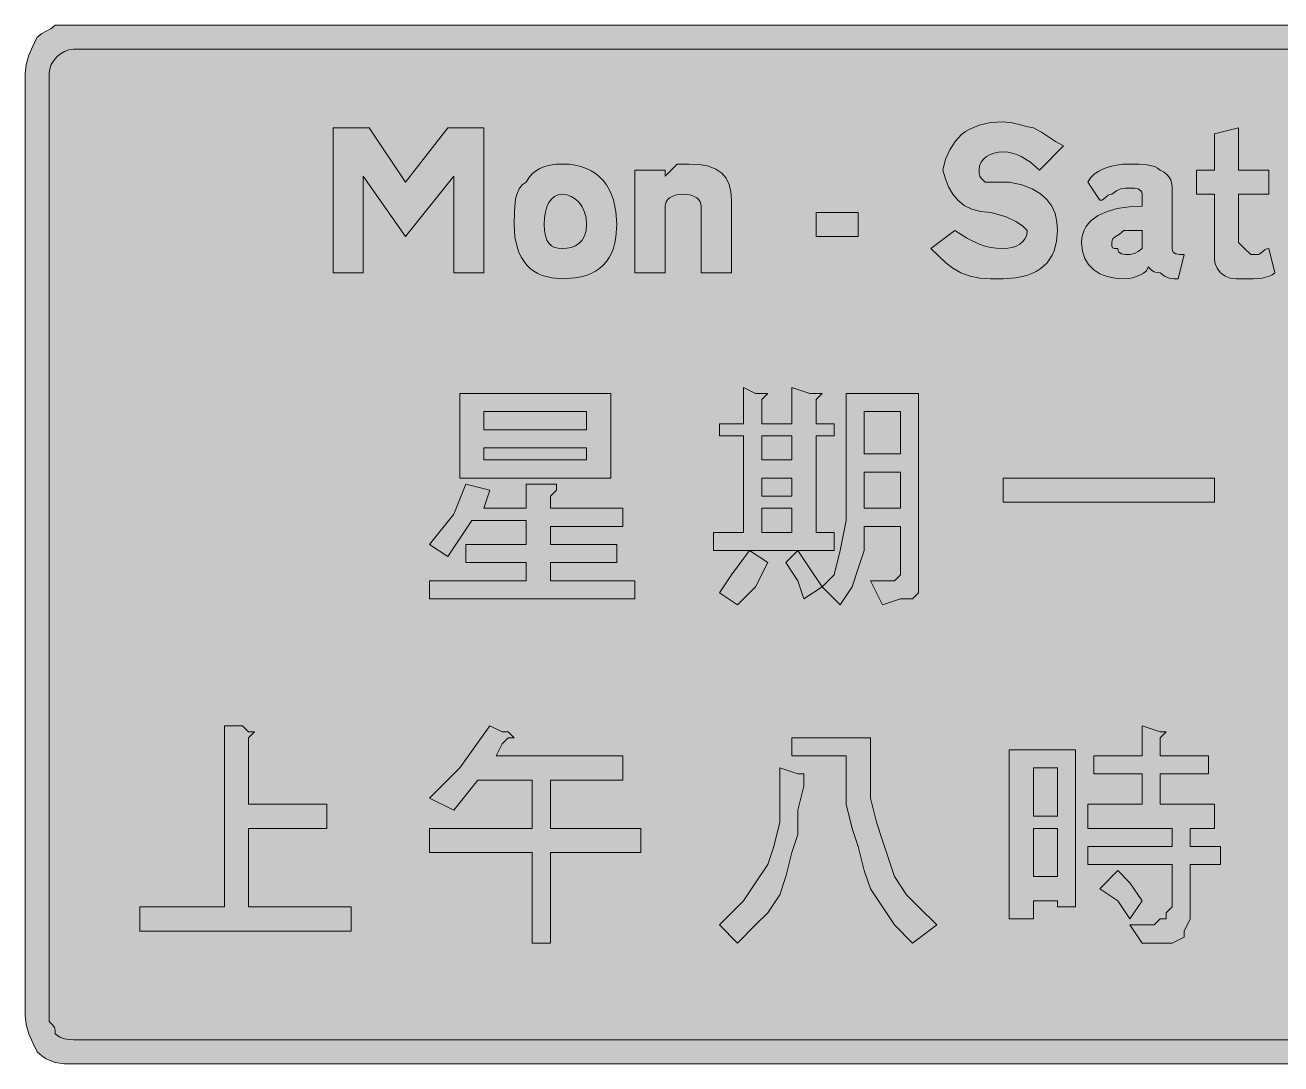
# Model space of a CAD drawing. Header units: metres. Extents: x 13 to 556, y 31 to 238.
# Drawn here: x 12.7 to 262.3, y 31.4 to 237.8 of the extents above; entities that cross this region are included whole.
import ezdxf

# ---------------------------------------------------------------- set-up
doc = ezdxf.new("R2010")
doc.units = ezdxf.units.M
doc.layers.add('FILL_BLACK_000000', color=7, linetype='Continuous', true_color=0x000000)
doc.layers.add('FILL_WHITE_FFFFFF', color=7, linetype='Continuous', true_color=0xffffff)

msp = doc.modelspace()

# ---------------------------------------------------------------- hatches: boundary and pattern name
at = {"layer": 'FILL_BLACK_000000', "true_color": 0x000000}
h = msp.add_hatch(color=7, dxfattribs=at)
h.dxf.hatch_style = 1
h.paths.add_polyline_path([(547.46, 237.63), (549.54, 237.09), (551.4, 236.32), (552.13, 235.89), (552.69, 235.44), (554.27, 233.64), (555.39, 231.84), (555.78, 230.94), (556.06, 230.04), (556.23, 229.14), (556.29, 228.24), (556.29, 41.04), (556.27, 40.14), (556.14, 39.24), (555.78, 38.34), (555.09, 37.44), (554.88, 36.54), (554.34, 35.64), (552.69, 33.84), (551.79, 33.13), (550.89, 32.64), (549.99, 32.15), (549.09, 31.44), (545.49, 31.44), (22.29, 31.44), (20.49, 31.48), (18.69, 31.74), (17.79, 32.03), (16.89, 32.45), (15.99, 33.05), (15.09, 33.84), (14.21, 35.64), (13.44, 37.44), (12.9, 39.24), (12.69, 41.04), (12.69, 228.24), (12.9, 230.04), (13.44, 231.84), (14.21, 233.64), (15.09, 235.44), (15.99, 236.15), (16.89, 236.64), (17.79, 237.13), (18.69, 237.84), (22.29, 237.84), (545.49, 237.84), (547.46, 237.63)])
h.paths.add_polyline_path([(20.53, 232.63), (19.72, 232.15), (18.99, 231.54), (18.38, 230.81), (17.9, 230), (17.6, 229.14), (17.49, 228.24), (17.49, 41.04), (17.49, 39.84), (18.18, 39.13), (18.54, 38.64), (18.67, 38.15), (18.69, 37.44), (19.59, 36.75), (20.49, 36.39), (21.39, 36.26), (22.29, 36.24), (545.49, 36.24), (546.39, 36.26), (547.29, 36.39), (548.19, 36.75), (549.09, 37.44), (549.78, 38.34), (550.14, 39.24), (550.27, 40.14), (550.29, 41.04), (550.29, 228.24), (550.29, 229.44), (550.27, 230.15), (550.14, 230.64), (549.78, 231.13), (549.09, 231.84), (548.19, 232.53), (547.29, 232.89), (546.39, 233.02), (545.49, 233.04), (22.29, 233.04), (21.39, 232.93), (20.53, 232.63)], flags=16)
h = msp.add_hatch(color=7, dxfattribs=at)
h.dxf.hatch_style = 1
h.paths.add_polyline_path([(79.89, 207.84), (79.89, 188.64), (73.89, 188.64), (73.89, 217.44), (81.09, 217.44), (88.29, 206.64), (96.69, 217.44), (103.89, 217.44), (103.89, 188.64), (97.89, 188.64), (97.89, 207.84), (88.29, 195.84), (79.89, 207.84)])
h = msp.add_hatch(color=7, dxfattribs=at)
h.dxf.hatch_style = 1
h.paths.add_polyline_path([(202.31, 208.33), (202.44, 207.84), (202.8, 207.35), (203.49, 206.64), (208.29, 206.64), (210.77, 206.08), (212.83, 205.31), (214.49, 204.34), (215.79, 203.19), (216.75, 201.87), (217.4, 200.4), (217.77, 198.78), (217.89, 197.04), (217.72, 194.9), (217.22, 193.01), (216.84, 192.15), (216.37, 191.37), (215.82, 190.64), (215.19, 189.99), (214.47, 189.41), (213.67, 188.9), (212.79, 188.46), (211.81, 188.1), (209.62, 187.61), (207.09, 187.44), (204.6, 187.46), (202.44, 187.59), (200.51, 187.95), (198.69, 188.64), (197.08, 189.56), (195.69, 190.59), (192.69, 193.44), (197.49, 197.04), (200, 195.46), (202.29, 194.34), (203.42, 193.95), (204.58, 193.66), (205.79, 193.5), (207.09, 193.44), (207.99, 193.5), (208.85, 193.66), (209.66, 193.95), (210.39, 194.34), (211, 194.85), (211.48, 195.46), (211.78, 196.2), (211.89, 197.04), (210.93, 197.94), (209.64, 198.84), (207.67, 199.74), (204.69, 200.64), (202.6, 200.8), (200.83, 201.28), (199.33, 202.03), (198.09, 203.04), (197.07, 204.27), (196.25, 205.7), (195.6, 207.3), (195.09, 209.04), (195.65, 211.18), (196.46, 213.07), (197.52, 214.71), (198.84, 216.09), (199.61, 216.67), (200.45, 217.18), (202.35, 217.98), (204.56, 218.47), (207.09, 218.64), (208.87, 218.45), (210.54, 218.04), (211.98, 217.63), (213.09, 217.44), (214.7, 216.54), (216.09, 215.64), (217.48, 214.74), (219.09, 213.84), (214.29, 209.04), (212.49, 210.61), (210.69, 211.74), (209.79, 212.13), (208.89, 212.41), (207.99, 212.58), (207.09, 212.64), (206.19, 212.58), (205.33, 212.41), (204.52, 212.13), (203.79, 211.74), (203.18, 211.23), (202.7, 210.61), (202.4, 209.88), (202.29, 209.04), (202.31, 208.33)])
h = msp.add_hatch(color=7, dxfattribs=at)
h.dxf.hatch_style = 1
h.paths.add_polyline_path([(259.89, 209.04), (259.89, 204.24), (253.89, 204.24), (253.89, 194.64), (255.09, 193.44), (256.29, 192.24), (257.49, 192.24), (257.89, 192.29), (258.2, 192.43), (258.69, 192.84), (259.18, 193.25), (259.49, 193.39), (259.89, 193.44), (261.09, 188.64), (260.59, 188.24), (259.98, 187.95), (258.54, 187.59), (256.87, 187.46), (255.09, 187.44), (253.5, 187.46), (252.24, 187.59), (251.21, 187.95), (250.29, 188.64), (249.6, 189.54), (249.24, 190.44), (249.11, 191.34), (249.09, 192.24), (249.09, 204.24), (245.49, 204.24), (245.49, 209.04), (249.09, 209.04), (249.09, 216.24), (253.89, 217.44), (253.89, 209.04), (259.89, 209.04)])
h = msp.add_hatch(color=7, dxfattribs=at)
h.dxf.hatch_style = 1
h.paths.add_polyline_path([(129.91, 194.57), (129.61, 193.51), (129.24, 192.54), (128.77, 191.66), (128.22, 190.86), (127.59, 190.14), (126.87, 189.51), (126.07, 188.96), (125.19, 188.49), (124.22, 188.11), (123.16, 187.82), (122.02, 187.61), (119.49, 187.44), (117.35, 187.61), (115.46, 188.11), (114.6, 188.49), (113.82, 188.96), (113.09, 189.51), (112.44, 190.14), (111.86, 190.86), (111.35, 191.66), (110.91, 192.54), (110.55, 193.51), (110.06, 195.71), (109.89, 198.24), (109.93, 200.9), (110.19, 203.34), (110.48, 204.4), (110.9, 205.33), (111.5, 206.08), (112.29, 206.64), (112.8, 207.48), (113.42, 208.21), (114.15, 208.83), (114.99, 209.34), (115.95, 209.73), (117.02, 210.01), (118.2, 210.18), (119.49, 210.24), (120.8, 210.18), (122.02, 210.02), (123.16, 209.75), (124.22, 209.38), (125.19, 208.91), (126.07, 208.34), (126.87, 207.68), (127.59, 206.94), (128.22, 206.11), (128.77, 205.2), (129.24, 204.21), (129.61, 203.15), (130.12, 200.82), (130.29, 198.24), (130.12, 195.71), (129.91, 194.57)])
h.paths.add_polyline_path([(123.88, 200.7), (123.4, 201.72), (122.79, 202.59), (122.06, 203.29), (121.25, 203.81), (120.39, 204.13), (119.49, 204.24), (118.65, 204.13), (117.92, 203.81), (117.3, 203.29), (116.79, 202.59), (116.4, 201.72), (116.12, 200.7), (115.95, 199.53), (115.89, 198.24), (115.95, 197), (116.12, 195.97), (116.4, 195.14), (116.79, 194.49), (117.3, 194.01), (117.92, 193.68), (118.65, 193.5), (119.49, 193.44), (120.39, 193.5), (121.25, 193.68), (122.06, 194.01), (122.79, 194.49), (123.4, 195.14), (123.88, 195.97), (124.18, 197), (124.29, 198.24), (124.18, 199.53), (123.88, 200.7)], flags=16)
h = msp.add_hatch(color=7, dxfattribs=at)
h.dxf.hatch_style = 1
h.paths.add_polyline_path([(147.09, 188.64), (147.09, 200.64), (147.09, 201.84), (147.03, 202.29), (146.86, 202.72), (146.58, 203.13), (146.19, 203.49), (145.68, 203.8), (145.07, 204.03), (144.33, 204.19), (143.49, 204.24), (142.65, 204.19), (141.91, 204.03), (141.3, 203.8), (140.79, 203.49), (140.4, 203.13), (140.11, 202.72), (139.95, 202.29), (139.89, 201.84), (139.89, 200.64), (139.89, 188.64), (133.89, 188.64), (133.89, 209.04), (139.89, 209.04), (139.89, 207.84), (142.29, 210.24), (144.69, 210.24), (146.77, 210.13), (148.53, 209.79), (149.98, 209.23), (151.14, 208.44), (152.01, 207.43), (152.62, 206.19), (152.98, 204.73), (153.09, 203.04), (153.09, 188.64), (147.09, 188.64)])
h = msp.add_hatch(color=7, dxfattribs=at)
h.dxf.hatch_style = 1
h.paths.add_polyline_path([(240.99, 187.46), (240.09, 187.59), (239.19, 187.95), (238.29, 188.64), (237.58, 188.66), (237.09, 188.79), (236.6, 189.15), (235.89, 189.84), (235.78, 189.39), (235.48, 188.96), (235, 188.55), (234.39, 188.19), (232.85, 187.65), (231.99, 187.49), (231.09, 187.44), (229.35, 187.55), (227.75, 187.89), (226.32, 188.45), (225.09, 189.24), (224.08, 190.25), (223.33, 191.49), (222.85, 192.95), (222.69, 194.64), (222.75, 195.51), (222.91, 196.33), (223.18, 197.09), (223.55, 197.79), (224.02, 198.44), (224.59, 199.03), (225.99, 200.04), (227.73, 200.83), (229.78, 201.39), (232.11, 201.73), (234.69, 201.84), (234.69, 203.04), (234.69, 204.24), (234.64, 204.64), (234.48, 204.93), (233.94, 205.29), (233.17, 205.42), (232.29, 205.44), (231.39, 205.42), (230.49, 205.29), (229.59, 204.93), (228.69, 204.24), (228.29, 204.19), (227.98, 204.05), (227.49, 203.64), (227, 203.23), (226.69, 203.09), (226.29, 203.04), (223.89, 206.64), (224.45, 207.48), (225.2, 208.21), (226.13, 208.83), (227.19, 209.34), (228.37, 209.73), (229.63, 210.01), (230.94, 210.18), (232.29, 210.24), (234.07, 210.22), (235.74, 210.09), (237.18, 209.73), (237.79, 209.44), (238.29, 209.04), (239.08, 208.59), (239.68, 208.12), (240.1, 207.63), (240.39, 207.09), (240.65, 205.83), (240.69, 204.24), (240.69, 193.44), (240.74, 193.04), (240.9, 192.75), (241.44, 192.39), (242.21, 192.26), (243.09, 192.24), (241.89, 187.44), (240.99, 187.46)])
h.paths.add_polyline_path([(228.84, 193.59), (229.2, 193.46), (229.89, 193.44), (229.94, 193.04), (230.1, 192.75), (230.64, 192.39), (231.41, 192.26), (232.29, 192.24), (233.17, 192.43), (233.94, 192.84), (234.69, 193.44), (234.69, 197.04), (231.09, 197.04), (230.21, 196.33), (229.44, 195.84), (228.9, 195.35), (228.74, 195.04), (228.69, 194.64), (228.71, 193.95), (228.84, 193.59)], flags=16)
h = msp.add_hatch(color=7, dxfattribs=at)
h.dxf.hatch_style = 1
h.paths.add_polyline_path([(178.29, 195.84), (169.89, 195.84), (169.89, 200.64), (178.29, 200.64), (178.29, 195.84)])
h = msp.add_hatch(color=7, dxfattribs=at)
h.dxf.hatch_style = 1
h.paths.add_polyline_path([(159.09, 164.64), (160.29, 164.64), (159.09, 163.44), (159.09, 158.64), (165.09, 158.64), (165.09, 165.84), (168.69, 164.64), (169.89, 164.64), (171.09, 164.64), (169.89, 163.44), (169.89, 158.64), (173.49, 158.64), (173.49, 156.24), (169.89, 156.24), (169.89, 137.04), (173.49, 137.04), (173.49, 133.44), (149.49, 133.44), (149.49, 137.04), (155.49, 137.04), (155.49, 156.24), (150.69, 156.24), (150.69, 158.64), (155.49, 158.64), (155.49, 165.84), (157.89, 164.64), (159.09, 164.64)])
h.paths.add_polyline_path([(159.09, 144.24), (165.09, 144.24), (165.09, 147.84), (159.09, 147.84), (159.09, 144.24)], flags=16)
h.paths.add_polyline_path([(159.09, 141.84), (159.09, 137.04), (165.09, 137.04), (165.09, 141.84), (159.09, 141.84)], flags=16)
h.paths.add_polyline_path([(165.09, 156.24), (159.09, 156.24), (159.09, 151.44), (165.09, 151.44), (165.09, 156.24)], flags=16)
h = msp.add_hatch(color=7, dxfattribs=at)
h.dxf.hatch_style = 1
h.paths.add_polyline_path([(99.09, 164.64), (129.09, 164.64), (129.09, 147.84), (99.09, 147.84), (99.09, 164.64)])
h.paths.add_polyline_path([(103.89, 161.04), (103.89, 157.44), (124.29, 157.44), (124.29, 161.04), (103.89, 161.04)], flags=16)
h.paths.add_polyline_path([(124.29, 153.84), (103.89, 153.84), (103.89, 151.44), (124.29, 151.44), (124.29, 153.84)], flags=16)
h = msp.add_hatch(color=7, dxfattribs=at)
h.dxf.hatch_style = 1
h.paths.add_polyline_path([(190.29, 127.44), (190.29, 125.04), (189.09, 123.84), (186.69, 123.84), (183.09, 122.64), (180.69, 127.44), (184.29, 127.44), (185.49, 127.44), (186.69, 128.64), (186.69, 138.24), (179.49, 138.24), (179.49, 133.44), (178.29, 129.84), (177.09, 126.24), (174.69, 122.64), (171.09, 126.24), (173.49, 128.64), (174.69, 133.44), (175.89, 139.44), (175.89, 145.44), (175.89, 164.64), (190.29, 164.64), (190.29, 128.64), (190.29, 127.44)])
h.paths.add_polyline_path([(179.49, 149.04), (179.49, 141.84), (186.69, 141.84), (186.69, 149.04), (179.49, 149.04)], flags=16)
h.paths.add_polyline_path([(186.69, 161.04), (179.49, 161.04), (179.49, 152.64), (186.69, 152.64), (186.69, 161.04)], flags=16)
h = msp.add_hatch(color=7, dxfattribs=at)
h.dxf.hatch_style = 1
h.paths.add_polyline_path([(249.09, 147.84), (249.09, 143.04), (207.09, 143.04), (207.09, 147.84), (249.09, 147.84)])
h = msp.add_hatch(color=7, dxfattribs=at)
h.dxf.hatch_style = 1
h.paths.add_polyline_path([(103.89, 141.84), (112.29, 141.84), (112.29, 146.64), (117.09, 146.64), (118.29, 146.64), (118.29, 145.44), (117.09, 144.24), (117.09, 141.84), (131.49, 141.84), (131.49, 138.24), (117.09, 138.24), (117.09, 134.64), (130.29, 134.64), (130.29, 131.04), (117.09, 131.04), (117.09, 127.44), (133.89, 127.44), (133.89, 123.84), (93.09, 123.84), (93.09, 127.44), (112.29, 127.44), (112.29, 131.04), (100.29, 131.04), (100.29, 134.64), (112.29, 134.64), (112.29, 139.44), (101.49, 139.44), (96.69, 132.24), (93.09, 134.64), (97.89, 140.64), (100.29, 146.64), (105.09, 145.44), (103.89, 141.84)])
h = msp.add_hatch(color=7, dxfattribs=at)
h.dxf.hatch_style = 1
h.paths.add_polyline_path([(153.09, 128.64), (156.69, 133.44), (160.29, 131.04), (157.89, 126.24), (154.29, 122.64), (150.69, 125.04), (153.09, 128.64)])
h = msp.add_hatch(color=7, dxfattribs=at)
h.dxf.hatch_style = 1
h.paths.add_polyline_path([(168.69, 129.84), (171.09, 126.24), (167.49, 123.84), (166.29, 127.44), (163.89, 131.04), (166.29, 133.44), (168.69, 129.84)])
h = msp.add_hatch(color=7, dxfattribs=at)
h.dxf.hatch_style = 1
h.paths.add_polyline_path([(57.09, 97.44), (58.29, 97.44), (57.09, 96.24), (57.09, 83.04), (72.69, 83.04), (72.69, 78.24), (57.09, 78.24), (57.09, 62.64), (77.49, 62.64), (77.49, 57.84), (35.49, 57.84), (35.49, 62.64), (52.29, 62.64), (52.29, 98.64), (55.89, 98.64), (57.09, 97.44)])
h = msp.add_hatch(color=7, dxfattribs=at)
h.dxf.hatch_style = 1
h.paths.add_polyline_path([(99.09, 90.24), (105.09, 98.64), (107.49, 97.44), (108.69, 97.44), (109.89, 96.24), (108.69, 96.24), (107.49, 95.04), (106.29, 92.64), (131.49, 92.64), (131.49, 87.84), (117.09, 87.84), (117.09, 78.24), (135.09, 78.24), (135.09, 73.44), (117.09, 73.44), (117.09, 55.44), (113.49, 55.44), (113.49, 73.44), (93.09, 73.44), (93.09, 78.24), (113.49, 78.24), (113.49, 87.84), (102.69, 87.84), (97.89, 81.84), (93.09, 84.24), (99.09, 90.24)])
h = msp.add_hatch(color=7, dxfattribs=at)
h.dxf.hatch_style = 1
h.paths.add_polyline_path([(234.69, 89.04), (225.09, 89.04), (225.09, 92.64), (234.69, 92.64), (234.69, 98.64), (238.29, 97.44), (239.49, 97.44), (238.29, 96.24), (238.29, 92.64), (247.89, 92.64), (247.89, 89.04), (238.29, 89.04), (238.29, 83.04), (249.09, 83.04), (249.09, 78.24), (244.29, 78.24), (244.29, 74.64), (250.29, 74.64), (250.29, 71.04), (244.29, 71.04), (244.29, 60.24), (243.09, 57.84), (243.09, 56.64), (240.69, 55.44), (238.29, 55.44), (234.69, 55.44), (232.29, 59.04), (237.09, 59.04), (238.29, 60.24), (239.49, 60.24), (239.49, 61.44), (240.69, 62.64), (240.69, 71.04), (223.89, 71.04), (223.89, 74.64), (240.69, 74.64), (240.69, 78.24), (223.89, 78.24), (223.89, 83.04), (234.69, 83.04), (234.69, 89.04)])
h = msp.add_hatch(color=7, dxfattribs=at)
h.dxf.hatch_style = 1
h.paths.add_polyline_path([(180.69, 96.24), (180.69, 87.84), (180.69, 84.24), (181.89, 79.44), (183.09, 75.84), (184.29, 72.24), (185.49, 68.64), (187.89, 65.04), (190.29, 62.64), (193.89, 59.04), (189.09, 55.44), (185.49, 59.04), (183.09, 62.64), (180.69, 66.24), (179.49, 69.84), (178.29, 74.64), (177.09, 78.24), (175.89, 83.04), (175.89, 87.84), (175.89, 92.64), (165.09, 92.64), (165.09, 96.24), (180.69, 96.24)])
h = msp.add_hatch(color=7, dxfattribs=at)
h.dxf.hatch_style = 1
h.paths.add_polyline_path([(217.89, 62.64), (217.89, 63.84), (213.09, 63.84), (213.09, 60.24), (208.29, 60.24), (208.29, 62.64), (208.29, 93.84), (221.49, 93.84), (221.49, 62.64), (217.89, 62.64)])
h.paths.add_polyline_path([(213.09, 90.24), (213.09, 80.64), (217.89, 80.64), (217.89, 90.24), (213.09, 90.24)], flags=16)
h.paths.add_polyline_path([(217.89, 78.24), (213.09, 78.24), (213.09, 68.64), (217.89, 68.64), (217.89, 78.24)], flags=16)
h = msp.add_hatch(color=7, dxfattribs=at)
h.dxf.hatch_style = 1
h.paths.add_polyline_path([(153.09, 61.44), (155.49, 63.84), (157.89, 67.44), (160.29, 71.04), (161.49, 74.64), (162.69, 79.44), (162.69, 84.24), (162.69, 90.24), (166.29, 89.04), (167.49, 89.04), (167.49, 87.84), (167.49, 86.64), (166.29, 81.84), (166.29, 77.04), (165.09, 73.44), (163.89, 68.64), (162.69, 65.04), (160.29, 61.44), (157.89, 59.04), (154.29, 55.44), (150.69, 59.04), (153.09, 61.44)])
h = msp.add_hatch(color=7, dxfattribs=at)
h.dxf.hatch_style = 1
h.paths.add_polyline_path([(232.29, 67.44), (234.69, 63.84), (232.29, 60.24), (229.89, 63.84), (226.29, 66.24), (229.89, 69.84), (232.29, 67.44)])
at = {"layer": 'FILL_WHITE_FFFFFF', "true_color": 0xffffff}
h = msp.add_hatch(color=7, dxfattribs=at)
h.dxf.hatch_style = 1
h.paths.add_polyline_path([(545.49, 233.04), (547.89, 233.04), (547.94, 232.64), (548.08, 232.35), (548.49, 231.99), (549.09, 231.84), (549.78, 231.13), (550.14, 230.64), (550.27, 230.15), (550.29, 229.44), (550.29, 228.24), (550.29, 41.04), (550.27, 40.14), (550.14, 39.24), (549.78, 38.34), (549.09, 37.44), (548.19, 36.75), (547.29, 36.39), (546.39, 36.26), (545.49, 36.24), (22.29, 36.24), (21.39, 36.26), (20.49, 36.39), (19.59, 36.75), (18.69, 37.44), (18.67, 38.15), (18.54, 38.64), (18.18, 39.13), (17.49, 39.84), (17.49, 41.04), (17.49, 228.24), (17.6, 229.14), (17.9, 230), (18.38, 230.81), (18.99, 231.54), (19.72, 232.15), (20.53, 232.63), (21.39, 232.93), (22.29, 233.04), (545.49, 233.04)])

# ---------------------------------------------------------------- linework, layer by layer
at = {"layer": 'FILL_BLACK_000000', "lineweight": 0, "true_color": 0x000000}
for points in [[(545.49, 31.44), (22.29, 31.44), (20.49, 31.48), (18.69, 31.74), (17.79, 32.03), (16.89, 32.45), (15.99, 33.05), (15.09, 33.84), (14.21, 35.64), (13.44, 37.44), (12.9, 39.24), (12.69, 41.04), (12.69, 228.24), (12.9, 230.04), (13.44, 231.84), (14.21, 233.64), (15.09, 235.44), (15.99, 236.15), (16.89, 236.64), (17.79, 237.13), (18.69, 237.84), (22.29, 237.84), (545.49, 237.84)], [(545.49, 233.04), (22.29, 233.04), (21.39, 232.93), (20.53, 232.63), (19.72, 232.15), (18.99, 231.54), (18.38, 230.81), (17.9, 230), (17.6, 229.14), (17.49, 228.24), (17.49, 41.04), (17.49, 39.84), (18.18, 39.13), (18.54, 38.64), (18.67, 38.15), (18.69, 37.44), (19.59, 36.75), (20.49, 36.39), (21.39, 36.26), (22.29, 36.24), (545.49, 36.24)]]:
    msp.add_lwpolyline(points, dxfattribs=at)
for points in [[(79.89, 207.84), (79.89, 188.64), (73.89, 188.64), (73.89, 217.44), (81.09, 217.44), (88.29, 206.64), (96.69, 217.44), (103.89, 217.44), (103.89, 188.64), (97.89, 188.64), (97.89, 207.84), (88.29, 195.84)], [(202.31, 208.33), (202.44, 207.84), (202.8, 207.35), (203.49, 206.64), (208.29, 206.64), (210.77, 206.08), (212.83, 205.31), (214.49, 204.34), (215.79, 203.19), (216.75, 201.87), (217.4, 200.4), (217.77, 198.78), (217.89, 197.04), (217.72, 194.9), (217.22, 193.01), (216.84, 192.15), (216.37, 191.37), (215.82, 190.64), (215.19, 189.99), (214.47, 189.41), (213.67, 188.9), (212.79, 188.46), (211.81, 188.1), (209.62, 187.61), (207.09, 187.44), (204.6, 187.46), (202.44, 187.59), (200.51, 187.95), (198.69, 188.64), (197.08, 189.56), (195.69, 190.59), (192.69, 193.44), (197.49, 197.04), (200, 195.46), (202.29, 194.34), (203.42, 193.95), (204.58, 193.66), (205.79, 193.5), (207.09, 193.44), (207.99, 193.5), (208.85, 193.66), (209.66, 193.95), (210.39, 194.34), (211, 194.85), (211.48, 195.46), (211.78, 196.2), (211.89, 197.04), (210.93, 197.94), (209.64, 198.84), (207.67, 199.74), (204.69, 200.64), (202.6, 200.8), (200.83, 201.28), (199.33, 202.03), (198.09, 203.04), (197.07, 204.27), (196.25, 205.7), (195.6, 207.3), (195.09, 209.04), (195.65, 211.18), (196.46, 213.07), (197.52, 214.71), (198.84, 216.09), (199.61, 216.67), (200.45, 217.18), (202.35, 217.98), (204.56, 218.47), (207.09, 218.64), (208.87, 218.45), (210.54, 218.04), (211.98, 217.63), (213.09, 217.44), (214.7, 216.54), (216.09, 215.64), (217.48, 214.74), (219.09, 213.84), (214.29, 209.04), (212.49, 210.61), (210.69, 211.74), (209.79, 212.13), (208.89, 212.41), (207.99, 212.58), (207.09, 212.64), (206.19, 212.58), (205.33, 212.41), (204.52, 212.13), (203.79, 211.74), (203.18, 211.23), (202.7, 210.61), (202.4, 209.88), (202.29, 209.04)], [(259.89, 209.04), (259.89, 204.24), (253.89, 204.24), (253.89, 194.64), (255.09, 193.44), (256.29, 192.24), (257.49, 192.24), (257.89, 192.29), (258.2, 192.43), (258.69, 192.84), (259.18, 193.25), (259.49, 193.39), (259.89, 193.44), (261.09, 188.64), (260.59, 188.24), (259.98, 187.95), (258.54, 187.59), (256.87, 187.46), (255.09, 187.44), (253.5, 187.46), (252.24, 187.59), (251.21, 187.95), (250.29, 188.64), (249.6, 189.54), (249.24, 190.44), (249.11, 191.34), (249.09, 192.24), (249.09, 204.24), (245.49, 204.24), (245.49, 209.04), (249.09, 209.04), (249.09, 216.24), (253.89, 217.44), (253.89, 209.04)], [(129.91, 194.57), (129.61, 193.51), (129.24, 192.54), (128.77, 191.66), (128.22, 190.86), (127.59, 190.14), (126.87, 189.51), (126.07, 188.96), (125.19, 188.49), (124.22, 188.11), (123.16, 187.82), (122.02, 187.61), (119.49, 187.44), (117.35, 187.61), (115.46, 188.11), (114.6, 188.49), (113.82, 188.96), (113.09, 189.51), (112.44, 190.14), (111.86, 190.86), (111.35, 191.66), (110.91, 192.54), (110.55, 193.51), (110.06, 195.71), (109.89, 198.24), (109.93, 200.9), (110.19, 203.34), (110.48, 204.4), (110.9, 205.33), (111.5, 206.08), (112.29, 206.64), (112.8, 207.48), (113.42, 208.21), (114.15, 208.83), (114.99, 209.34), (115.95, 209.73), (117.02, 210.01), (118.2, 210.18), (119.49, 210.24), (120.8, 210.18), (122.02, 210.02), (123.16, 209.75), (124.22, 209.38), (125.19, 208.91), (126.07, 208.34), (126.87, 207.68), (127.59, 206.94), (128.22, 206.11), (128.77, 205.2), (129.24, 204.21), (129.61, 203.15), (130.12, 200.82), (130.29, 198.24), (130.12, 195.71)], [(147.09, 188.64), (147.09, 200.64), (147.09, 201.84), (147.03, 202.29), (146.86, 202.72), (146.58, 203.13), (146.19, 203.49), (145.68, 203.8), (145.07, 204.03), (144.33, 204.19), (143.49, 204.24), (142.65, 204.19), (141.91, 204.03), (141.3, 203.8), (140.79, 203.49), (140.4, 203.13), (140.11, 202.72), (139.95, 202.29), (139.89, 201.84), (139.89, 200.64), (139.89, 188.64), (133.89, 188.64), (133.89, 209.04), (139.89, 209.04), (139.89, 207.84), (142.29, 210.24), (144.69, 210.24), (146.77, 210.13), (148.53, 209.79), (149.98, 209.23), (151.14, 208.44), (152.01, 207.43), (152.62, 206.19), (152.98, 204.73), (153.09, 203.04), (153.09, 188.64)], [(240.99, 187.46), (240.09, 187.59), (239.19, 187.95), (238.29, 188.64), (237.58, 188.66), (237.09, 188.79), (236.6, 189.15), (235.89, 189.84), (235.78, 189.39), (235.48, 188.96), (235, 188.55), (234.39, 188.19), (232.85, 187.65), (231.99, 187.49), (231.09, 187.44), (229.35, 187.55), (227.75, 187.89), (226.32, 188.45), (225.09, 189.24), (224.08, 190.25), (223.33, 191.49), (222.85, 192.95), (222.69, 194.64), (222.75, 195.51), (222.91, 196.33), (223.18, 197.09), (223.55, 197.79), (224.02, 198.44), (224.59, 199.03), (225.99, 200.04), (227.73, 200.83), (229.78, 201.39), (232.11, 201.73), (234.69, 201.84), (234.69, 203.04), (234.69, 204.24), (234.64, 204.64), (234.48, 204.93), (233.94, 205.29), (233.17, 205.42), (232.29, 205.44), (231.39, 205.42), (230.49, 205.29), (229.59, 204.93), (228.69, 204.24), (228.29, 204.19), (227.98, 204.05), (227.49, 203.64), (227, 203.23), (226.69, 203.09), (226.29, 203.04), (223.89, 206.64), (224.45, 207.48), (225.2, 208.21), (226.13, 208.83), (227.19, 209.34), (228.37, 209.73), (229.63, 210.01), (230.94, 210.18), (232.29, 210.24), (234.07, 210.22), (235.74, 210.09), (237.18, 209.73), (237.79, 209.44), (238.29, 209.04), (239.08, 208.59), (239.68, 208.12), (240.1, 207.63), (240.39, 207.09), (240.65, 205.83), (240.69, 204.24), (240.69, 193.44), (240.74, 193.04), (240.9, 192.75), (241.44, 192.39), (242.21, 192.26), (243.09, 192.24), (241.89, 187.44)], [(123.88, 200.7), (123.4, 201.72), (122.79, 202.59), (122.06, 203.29), (121.25, 203.81), (120.39, 204.13), (119.49, 204.24), (118.65, 204.13), (117.92, 203.81), (117.3, 203.29), (116.79, 202.59), (116.4, 201.72), (116.12, 200.7), (115.95, 199.53), (115.89, 198.24), (115.95, 197), (116.12, 195.97), (116.4, 195.14), (116.79, 194.49), (117.3, 194.01), (117.92, 193.68), (118.65, 193.5), (119.49, 193.44), (120.39, 193.5), (121.25, 193.68), (122.06, 194.01), (122.79, 194.49), (123.4, 195.14), (123.88, 195.97), (124.18, 197), (124.29, 198.24), (124.18, 199.53)], [(178.29, 195.84), (169.89, 195.84), (169.89, 200.64), (178.29, 200.64)], [(228.84, 193.59), (229.2, 193.46), (229.89, 193.44), (229.94, 193.04), (230.1, 192.75), (230.64, 192.39), (231.41, 192.26), (232.29, 192.24), (233.17, 192.43), (233.94, 192.84), (234.69, 193.44), (234.69, 197.04), (231.09, 197.04), (230.21, 196.33), (229.44, 195.84), (228.9, 195.35), (228.74, 195.04), (228.69, 194.64), (228.71, 193.95)], [(159.09, 164.64), (160.29, 164.64), (159.09, 163.44), (159.09, 158.64), (165.09, 158.64), (165.09, 165.84), (168.69, 164.64), (169.89, 164.64), (171.09, 164.64), (169.89, 163.44), (169.89, 158.64), (173.49, 158.64), (173.49, 156.24), (169.89, 156.24), (169.89, 137.04), (173.49, 137.04), (173.49, 133.44), (149.49, 133.44), (149.49, 137.04), (155.49, 137.04), (155.49, 156.24), (150.69, 156.24), (150.69, 158.64), (155.49, 158.64), (155.49, 165.84), (157.89, 164.64)], [(99.09, 164.64), (129.09, 164.64), (129.09, 147.84), (99.09, 147.84)], [(190.29, 127.44), (190.29, 125.04), (189.09, 123.84), (186.69, 123.84), (183.09, 122.64), (180.69, 127.44), (184.29, 127.44), (185.49, 127.44), (186.69, 128.64), (186.69, 138.24), (179.49, 138.24), (179.49, 133.44), (178.29, 129.84), (177.09, 126.24), (174.69, 122.64), (171.09, 126.24), (173.49, 128.64), (174.69, 133.44), (175.89, 139.44), (175.89, 145.44), (175.89, 164.64), (190.29, 164.64), (190.29, 128.64)], [(103.89, 161.04), (103.89, 157.44), (124.29, 157.44), (124.29, 161.04)], [(186.69, 161.04), (179.49, 161.04), (179.49, 152.64), (186.69, 152.64)], [(165.09, 156.24), (159.09, 156.24), (159.09, 151.44), (165.09, 151.44)], [(124.29, 153.84), (103.89, 153.84), (103.89, 151.44), (124.29, 151.44)], [(159.09, 144.24), (165.09, 144.24), (165.09, 147.84), (159.09, 147.84)], [(179.49, 149.04), (179.49, 141.84), (186.69, 141.84), (186.69, 149.04)], [(249.09, 147.84), (249.09, 143.04), (207.09, 143.04), (207.09, 147.84)], [(103.89, 141.84), (112.29, 141.84), (112.29, 146.64), (117.09, 146.64), (118.29, 146.64), (118.29, 145.44), (117.09, 144.24), (117.09, 141.84), (131.49, 141.84), (131.49, 138.24), (117.09, 138.24), (117.09, 134.64), (130.29, 134.64), (130.29, 131.04), (117.09, 131.04), (117.09, 127.44), (133.89, 127.44), (133.89, 123.84), (93.09, 123.84), (93.09, 127.44), (112.29, 127.44), (112.29, 131.04), (100.29, 131.04), (100.29, 134.64), (112.29, 134.64), (112.29, 139.44), (101.49, 139.44), (96.69, 132.24), (93.09, 134.64), (97.89, 140.64), (100.29, 146.64), (105.09, 145.44)], [(159.09, 141.84), (159.09, 137.04), (165.09, 137.04), (165.09, 141.84)], [(153.09, 128.64), (156.69, 133.44), (160.29, 131.04), (157.89, 126.24), (154.29, 122.64), (150.69, 125.04)], [(168.69, 129.84), (171.09, 126.24), (167.49, 123.84), (166.29, 127.44), (163.89, 131.04), (166.29, 133.44)], [(57.09, 97.44), (58.29, 97.44), (57.09, 96.24), (57.09, 83.04), (72.69, 83.04), (72.69, 78.24), (57.09, 78.24), (57.09, 62.64), (77.49, 62.64), (77.49, 57.84), (35.49, 57.84), (35.49, 62.64), (52.29, 62.64), (52.29, 98.64), (55.89, 98.64)], [(99.09, 90.24), (105.09, 98.64), (107.49, 97.44), (108.69, 97.44), (109.89, 96.24), (108.69, 96.24), (107.49, 95.04), (106.29, 92.64), (131.49, 92.64), (131.49, 87.84), (117.09, 87.84), (117.09, 78.24), (135.09, 78.24), (135.09, 73.44), (117.09, 73.44), (117.09, 55.44), (113.49, 55.44), (113.49, 73.44), (93.09, 73.44), (93.09, 78.24), (113.49, 78.24), (113.49, 87.84), (102.69, 87.84), (97.89, 81.84), (93.09, 84.24)], [(234.69, 89.04), (225.09, 89.04), (225.09, 92.64), (234.69, 92.64), (234.69, 98.64), (238.29, 97.44), (239.49, 97.44), (238.29, 96.24), (238.29, 92.64), (247.89, 92.64), (247.89, 89.04), (238.29, 89.04), (238.29, 83.04), (249.09, 83.04), (249.09, 78.24), (244.29, 78.24), (244.29, 74.64), (250.29, 74.64), (250.29, 71.04), (244.29, 71.04), (244.29, 60.24), (243.09, 57.84), (243.09, 56.64), (240.69, 55.44), (238.29, 55.44), (234.69, 55.44), (232.29, 59.04), (237.09, 59.04), (238.29, 60.24), (239.49, 60.24), (239.49, 61.44), (240.69, 62.64), (240.69, 71.04), (223.89, 71.04), (223.89, 74.64), (240.69, 74.64), (240.69, 78.24), (223.89, 78.24), (223.89, 83.04), (234.69, 83.04)], [(180.69, 96.24), (180.69, 87.84), (180.69, 84.24), (181.89, 79.44), (183.09, 75.84), (184.29, 72.24), (185.49, 68.64), (187.89, 65.04), (190.29, 62.64), (193.89, 59.04), (189.09, 55.44), (185.49, 59.04), (183.09, 62.64), (180.69, 66.24), (179.49, 69.84), (178.29, 74.64), (177.09, 78.24), (175.89, 83.04), (175.89, 87.84), (175.89, 92.64), (165.09, 92.64), (165.09, 96.24)], [(217.89, 62.64), (217.89, 63.84), (213.09, 63.84), (213.09, 60.24), (208.29, 60.24), (208.29, 62.64), (208.29, 93.84), (221.49, 93.84), (221.49, 62.64)], [(153.09, 61.44), (155.49, 63.84), (157.89, 67.44), (160.29, 71.04), (161.49, 74.64), (162.69, 79.44), (162.69, 84.24), (162.69, 90.24), (166.29, 89.04), (167.49, 89.04), (167.49, 87.84), (167.49, 86.64), (166.29, 81.84), (166.29, 77.04), (165.09, 73.44), (163.89, 68.64), (162.69, 65.04), (160.29, 61.44), (157.89, 59.04), (154.29, 55.44), (150.69, 59.04)], [(213.09, 90.24), (213.09, 80.64), (217.89, 80.64), (217.89, 90.24)], [(217.89, 78.24), (213.09, 78.24), (213.09, 68.64), (217.89, 68.64)], [(232.29, 67.44), (234.69, 63.84), (232.29, 60.24), (229.89, 63.84), (226.29, 66.24), (229.89, 69.84)]]:
    msp.add_lwpolyline(points, close=True, dxfattribs=at)
at = {"layer": 'FILL_WHITE_FFFFFF', "lineweight": 0, "true_color": 0xffffff}
msp.add_lwpolyline([(545.49, 36.24), (22.29, 36.24), (21.39, 36.26), (20.49, 36.39), (19.59, 36.75), (18.69, 37.44), (18.67, 38.15), (18.54, 38.64), (18.18, 39.13), (17.49, 39.84), (17.49, 41.04), (17.49, 228.24), (17.6, 229.14), (17.9, 230), (18.38, 230.81), (18.99, 231.54), (19.72, 232.15), (20.53, 232.63), (21.39, 232.93), (22.29, 233.04), (545.49, 233.04)], dxfattribs=at)

doc.saveas('drawing.dxf')
